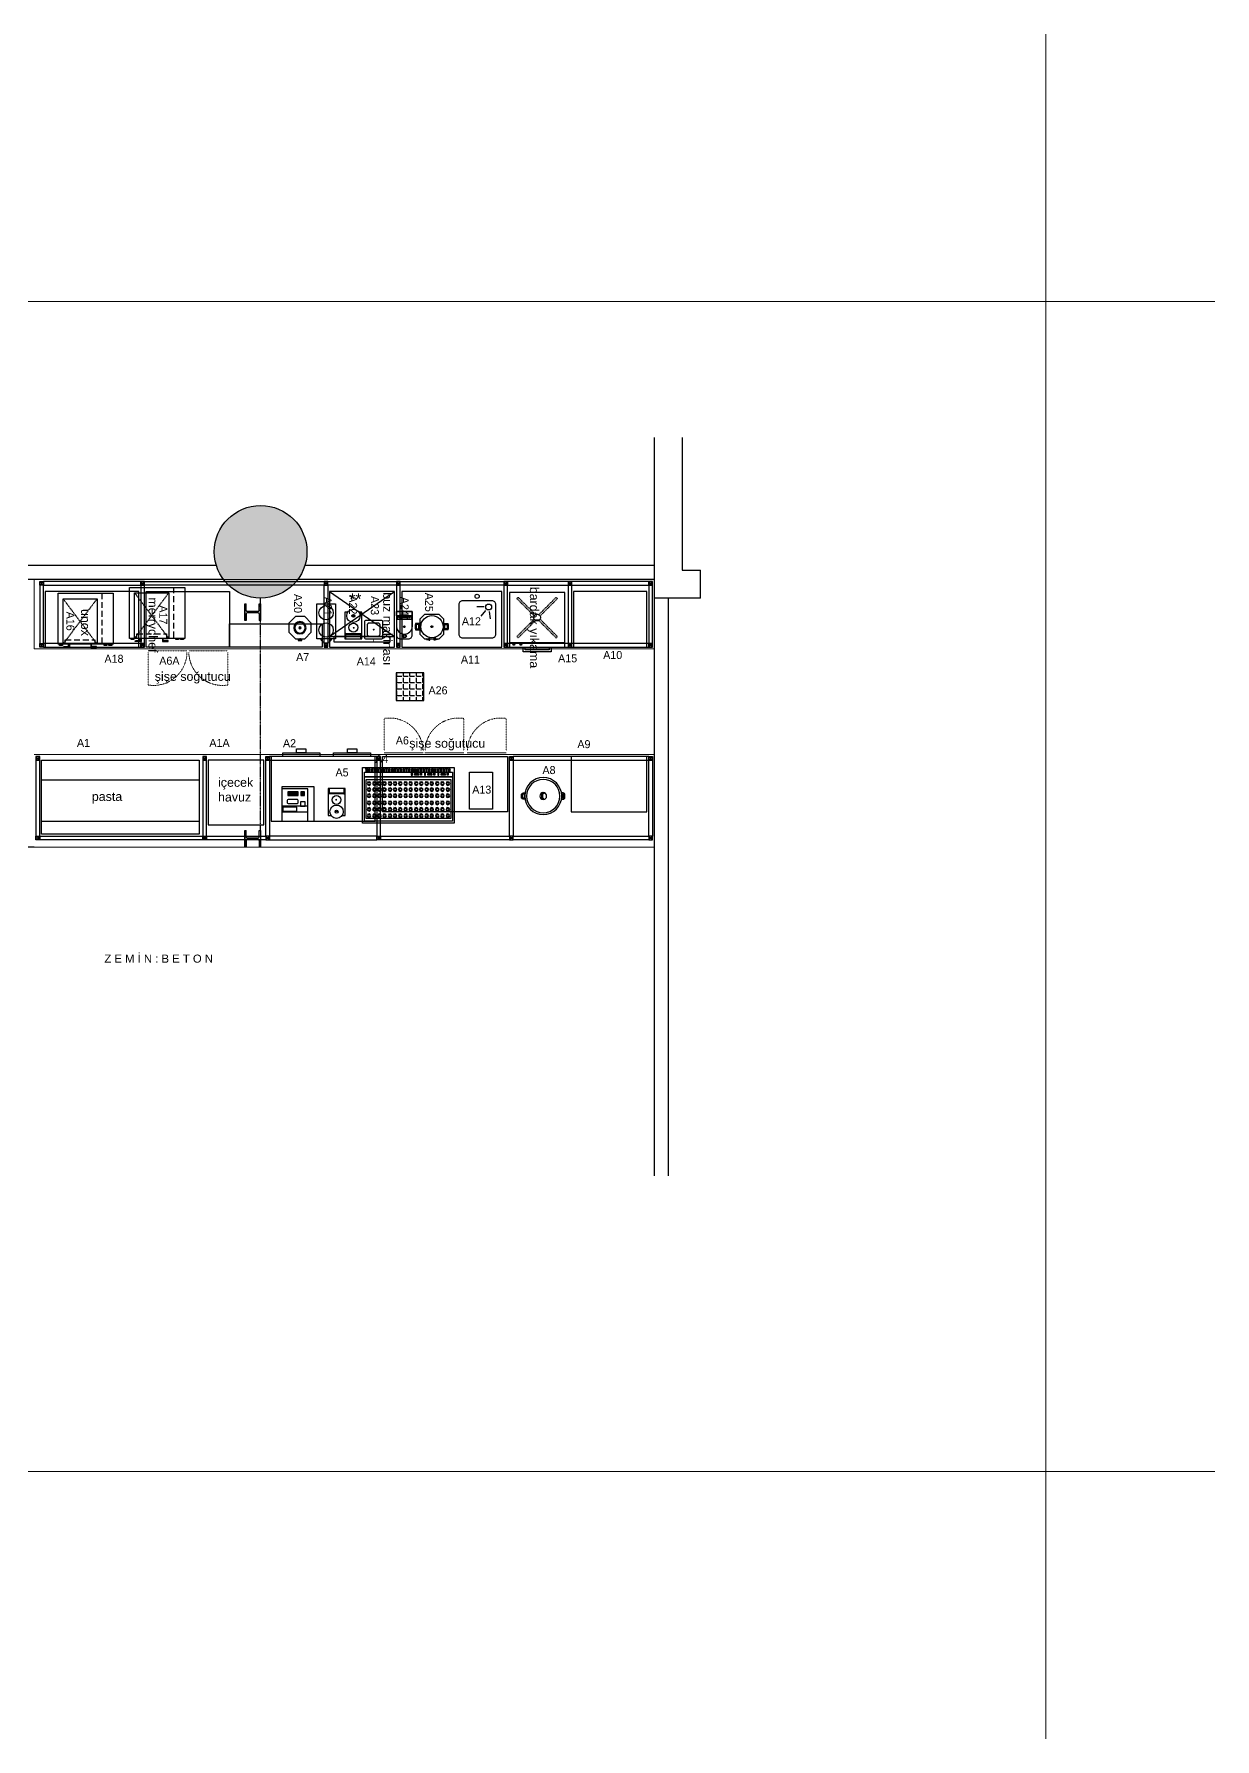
# Model space of a CAD drawing. Header units: millimetres. Extents: x 5423399 to 5425754, y -653644 to -651803.
# Drawn here: x 5424479 to 5425754, y -653644 to -651803 of the extents above; entities that cross this region are included whole.
import ezdxf
from ezdxf.enums import TextEntityAlignment as Align

# ---------------------------------------------------------------- set-up
doc = ezdxf.new("R2010")
doc.units = ezdxf.units.MM
doc.header["$LTSCALE"] = 0.05
for name, pattern in [('DASHED', [19.05, 12.7, -6.35]), ('DASHED2', [9.525, 6.35, -3.175]), ('DOT', [0.25, 0, -0.25]), ('HIDDENX2', [19.05, 12.7, -6.35])]:
    doc.linetypes.add(name, pattern=pattern)
doc.layers.get('0').update_dxf_attribs({"color": 253})
for name, color, linetype in [('-DWG_ANA', 7, 'Continuous'), ('002 Çizgi', 7, 'Continuous'), ('A_STR_CONRT', 253, 'Continuous'), ('A_STR_PAT', 253, 'Continuous'), ('A_WALL', 3, 'Continuous'), ('CG TASARIM LOGO', 7, 'Continuous'), ('DUVAR', 255, 'Continuous'), ('Kıtc-002 Çizgi', 7, 'Continuous'), ('Kıtc-006 Yazı 001', 1, 'Continuous'), ('Kıtc-040 Detay', 7, 'Continuous'), ('S2000-002 Çizgi', 7, 'Continuous')]:
    doc.layers.add(name, color=color, linetype=linetype)
for name, color, linetype, lineweight in [('-DWG_DETAY1', 7, 'Continuous', 9), ('-DWG_DETAY4', 7, 'DOT', 18), ('ARK_AHŞAP', 45, 'Continuous', 15), ('TEFRIS', 251, 'Continuous', 9), ('tefriş', 45, 'Continuous', 18)]:
    doc.layers.add(name, color=color, linetype=linetype, lineweight=lineweight)
doc.styles.get("Standard").update_dxf_attribs({"font": 'arial.ttf'})
doc.styles.add('TAKSİM', font='GOTHIC.TTF', dxfattribs={"height": 7})

# ---------------------------------------------------------------- blocks, each defined once
blk = doc.blocks.new('fgghmjkl')
at = {"layer": 'DUVAR'}
for p, q in [((5431609.3, -621371.8), (5431609.3, -621353.8)), ((5431609.3, -621353.8), (5431610.8, -621353.8)), ((5431609.3, -621353.8), (5431609.3, -621371.8)), ((5431610.8, -621361.1), (5431610.8, -621353.8)), ((5431624.9, -621353.8), (5431626.4, -621353.8)), ((5431624.9, -621361.1), (5431624.9, -621353.8)), ((5431626.4, -621353.8), (5431626.4, -621371.8)), ((5431610.8, -621371.8), (5431609.3, -621371.8)), ((5431610.8, -621364.6), (5431610.8, -621371.8)), ((5431623.9, -621362.1), (5431611.8, -621362.1)), ((5431623.9, -621363.6), (5431611.8, -621363.6)), ((5431624.9, -621364.6), (5431624.9, -621371.8)), ((5431626.4, -621371.8), (5431624.9, -621371.8))]:
    blk.add_line(p, q, dxfattribs=at)
for centre, start, end in [((5431611.8, -621361.1), 180, 270), ((5431611.8, -621364.6), 90, 180), ((5431623.9, -621361.1), 270, 360), ((5431623.9, -621364.6), 360, 90)]:
    blk.add_arc(centre, 1, start, end, dxfattribs=at)
blk = doc.blocks.new('A$C290C7E64')
at = {"layer": 'Kıtc-002 Çizgi'}
for points in [[(0, 0), (35, 0), (35, 37), (0, 37)], [(7, 2), (35, 2), (35, 37), (7, 37)], [(9.6, 16), (14.7, 16), (14.7, 20.6), (9.6, 20.6)], [(18.6, 21.8), (33.8, 21.8), (33.8, 26), (18.6, 26)], [(10.3, 8.2), (11.3, 8.2), (11.3, 9.2), (10.3, 9.2)], [(10.3, 7.2), (11.3, 7.2), (11.3, 8.2), (10.3, 8.2)], [(10.3, 6.2), (11.3, 6.2), (11.3, 7.2), (10.3, 7.2)], [(10.3, 5.2), (11.3, 5.2), (11.3, 6.2), (10.3, 6.2)], [(11.3, 8.2), (12.3, 8.2), (12.3, 9.2), (11.3, 9.2)], [(11.3, 7.2), (12.3, 7.2), (12.3, 8.2), (11.3, 8.2)], [(11.3, 6.2), (12.3, 6.2), (12.3, 7.2), (11.3, 7.2)], [(11.3, 5.2), (12.3, 5.2), (12.3, 6.2), (11.3, 6.2)], [(12.3, 8.2), (13.3, 8.2), (13.3, 9.2), (12.3, 9.2)], [(12.3, 7.2), (13.3, 7.2), (13.3, 8.2), (12.3, 8.2)], [(12.3, 6.2), (13.3, 6.2), (13.3, 7.2), (12.3, 7.2)], [(12.3, 5.2), (13.3, 5.2), (13.3, 6.2), (12.3, 6.2)], [(13.3, 8.2), (14.3, 8.2), (14.3, 9.2), (13.3, 9.2)], [(13.3, 7.2), (14.3, 7.2), (14.3, 8.2), (13.3, 8.2)], [(13.3, 6.2), (14.3, 6.2), (14.3, 7.2), (13.3, 7.2)], [(13.3, 5.2), (14.3, 5.2), (14.3, 6.2), (13.3, 6.2)], [(17.4, 8.2), (18.4, 8.2), (18.4, 9.2), (17.4, 9.2)], [(17.4, 7.2), (18.4, 7.2), (18.4, 8.2), (17.4, 8.2)], [(17.4, 6.2), (18.4, 6.2), (18.4, 7.2), (17.4, 7.2)], [(17.4, 5.2), (18.4, 5.2), (18.4, 6.2), (17.4, 6.2)], [(18.4, 8.2), (19.4, 8.2), (19.4, 9.2), (18.4, 9.2)], [(18.4, 7.2), (19.4, 7.2), (19.4, 8.2), (18.4, 8.2)], [(18.4, 6.2), (19.4, 6.2), (19.4, 7.2), (18.4, 7.2)], [(18.4, 5.2), (19.4, 5.2), (19.4, 6.2), (18.4, 6.2)], [(19.4, 8.2), (20.4, 8.2), (20.4, 9.2), (19.4, 9.2)], [(19.4, 7.2), (20.4, 7.2), (20.4, 8.2), (19.4, 8.2)], [(19.4, 6.2), (20.4, 6.2), (20.4, 7.2), (19.4, 7.2)], [(19.4, 5.2), (20.4, 5.2), (20.4, 6.2), (19.4, 6.2)], [(20.4, 8.2), (21.4, 8.2), (21.4, 9.2), (20.4, 9.2)], [(20.4, 7.2), (21.4, 7.2), (21.4, 8.2), (20.4, 8.2)], [(20.4, 6.2), (21.4, 6.2), (21.4, 7.2), (20.4, 7.2)], [(20.4, 5.2), (21.4, 5.2), (21.4, 6.2), (20.4, 6.2)], [(21.4, 8.2), (22.4, 8.2), (22.4, 9.2), (21.4, 9.2)], [(21.4, 7.2), (22.4, 7.2), (22.4, 8.2), (21.4, 8.2)], [(21.4, 6.2), (22.4, 6.2), (22.4, 7.2), (21.4, 7.2)], [(21.4, 5.2), (22.4, 5.2), (22.4, 6.2), (21.4, 6.2)], [(22.4, 8.2), (23.4, 8.2), (23.4, 9.2), (22.4, 9.2)], [(22.4, 7.2), (23.4, 7.2), (23.4, 8.2), (22.4, 8.2)], [(22.4, 6.2), (23.4, 6.2), (23.4, 7.2), (22.4, 7.2)], [(22.4, 5.2), (23.4, 5.2), (23.4, 6.2), (22.4, 6.2)], [(23.4, 8.2), (24.4, 8.2), (24.4, 9.2), (23.4, 9.2)], [(23.4, 7.2), (24.4, 7.2), (24.4, 8.2), (23.4, 8.2)], [(23.4, 6.2), (24.4, 6.2), (24.4, 7.2), (23.4, 7.2)], [(23.4, 5.2), (24.4, 5.2), (24.4, 6.2), (23.4, 6.2)], [(24.4, 8.2), (25.4, 8.2), (25.4, 9.2), (24.4, 9.2)], [(24.4, 7.2), (25.4, 7.2), (25.4, 8.2), (24.4, 8.2)], [(24.4, 6.2), (25.4, 6.2), (25.4, 7.2), (24.4, 7.2)], [(24.4, 5.2), (25.4, 5.2), (25.4, 6.2), (24.4, 6.2)], [(25.4, 8.2), (26.4, 8.2), (26.4, 9.2), (25.4, 9.2)], [(25.4, 7.2), (26.4, 7.2), (26.4, 8.2), (25.4, 8.2)], [(25.4, 6.2), (26.4, 6.2), (26.4, 7.2), (25.4, 7.2)], [(25.4, 5.2), (26.4, 5.2), (26.4, 6.2), (25.4, 6.2)], [(26.4, 8.2), (27.4, 8.2), (27.4, 9.2), (26.4, 9.2)], [(26.4, 7.2), (27.4, 7.2), (27.4, 8.2), (26.4, 8.2)], [(26.4, 6.2), (27.4, 6.2), (27.4, 7.2), (26.4, 7.2)], [(26.4, 5.2), (27.4, 5.2), (27.4, 6.2), (26.4, 6.2)], [(27.4, 8.2), (28.4, 8.2), (28.4, 9.2), (27.4, 9.2)], [(27.4, 7.2), (28.4, 7.2), (28.4, 8.2), (27.4, 8.2)], [(27.4, 6.2), (28.4, 6.2), (28.4, 7.2), (27.4, 7.2)], [(27.4, 5.2), (28.4, 5.2), (28.4, 6.2), (27.4, 6.2)]]:
    blk.add_lwpolyline(points, close=True, dxfattribs=at)
for points in [[(7, 27.2), (35, 27.2)], [(7, 20.6), (35, 20.6)]]:
    blk.add_lwpolyline(points, dxfattribs=at)
blk.add_lwpolyline([(18.7, 13.6), (27.6, 13.6, 0.414214), (29.1, 15.1), (29.1, 16.4, 0.414214), (27.6, 17.9), (18.7, 17.9, 0.414214), (17.2, 16.4), (17.2, 15.1, 0.414214)], format="xyb", close=True, dxfattribs=at)
blk = doc.blocks.new('A$C1C4536AD')
at = {"layer": 'Kıtc-002 Çizgi'}
for points in [[(0, 29), (0, 0), (18.5, 0)], [(3.4, 29), (0, 29), (0, 26.8)], [(7.8, 24.8), (10.9, 24.9)], [(18.5, 26.9), (18.5, 29), (15.2, 29)], [(18.5, 0), (18.5, 29)], [(0, 5.8), (18.5, 5.8)], [(1.3, 0), (1.3, 4.8), (17, 4.8), (17, 0)]]:
    blk.add_lwpolyline(points, dxfattribs=at)
blk.add_lwpolyline([(0.3, 5.2), (1.3, 5.2), (1.3, 5.8), (0.3, 5.8)], close=True, dxfattribs=at)
at = {"layer": 'Kıtc-002 Çizgi', "const_width": 1}
blk.add_lwpolyline([(9.2, 12, 1), (10.2, 12, 1)], format="xyb", close=True, dxfattribs=at)
at = {"layer": 'Kıtc-002 Çizgi'}
for centre, radius in [((9.3, 24.9), 7.2), ((9.3, 24.9), 1.6), ((9.4, 12.2), 4.82)]:
    blk.add_circle(centre, radius, dxfattribs=at)
blk = doc.blocks.new('A$C470016F2')
at = {"layer": 'Kıtc-002 Çizgi'}
for points in [[(40, 4), (0, 4), (0, 0), (40, 0)], [(25, 8), (15, 8), (15, 4), (25, 4)]]:
    blk.add_lwpolyline(points, close=True, dxfattribs=at)
blk = doc.blocks.new('A$C53E03B34')
at = {"layer": 'Kıtc-002 Çizgi'}
for points in [[(3.7, 16.6), (2, 16.6, -0.414214), (0, 18.6), (0, 21.4, -0.414214), (2, 23.4), (3.7, 23.4)], [(43.1, 16.6), (44.9, 16.6, 0.414214), (46.9, 18.6), (46.9, 21.4, 0.414214), (44.9, 23.4), (43.1, 23.4)]]:
    blk.add_lwpolyline(points, format="xyb", dxfattribs=at)
for points in [[(2.8, 17.6), (2, 17.6, -0.414214), (1, 18.6), (1, 21.4, -0.414214), (2, 22.4), (2.8, 22.4)], [(44, 17.6), (44.9, 17.6, 0.414214), (45.9, 18.6), (45.9, 21.4, 0.414214), (44.9, 22.4), (44, 22.4)]]:
    blk.add_lwpolyline(points, format="xyb", close=True, dxfattribs=at)
for points in [[(22.1, 23.4), (24.2, 21.8), (24.2, 18.1), (22.7, 16.4)], [(23.5, 23.7), (25.2, 22.3), (25.2, 17.7), (23.8, 16.3)]]:
    blk.add_lwpolyline(points, dxfattribs=at)
for radius in [20, 18, 3.66]:
    blk.add_circle((23.4, 20), radius, dxfattribs=at)
blk = doc.blocks.new('A$C3DDB3116')
at = {"layer": 'Kıtc-002 Çizgi'}
blk.add_lwpolyline([(0, 45.9), (20.5, 45.9), (20.5, 7.9), (0, 7.9), (0, 45.9)], dxfattribs=at)
blk.add_lwpolyline([(9.3, 3.7), (11.2, 3.7), (11.2, 0), (9.3, 0)], close=True, dxfattribs=at)
for centre in [(10.2, 36.1), (10.2, 17.5)]:
    blk.add_circle(centre, 7.7, dxfattribs=at)
blk.add_arc((10.2, 10.1), 6.37, 199.6345, 340.3655, dxfattribs=at)
blk = doc.blocks.new('A$C139E487F')
at = {"layer": '002 Çizgi'}
h = blk.add_hatch(color=256, dxfattribs=at)
edge = h.paths.add_edge_path()
edge.add_arc((18, 14.4), 1.06, 0, 360)
for points in [[(21.4, 1.4), (26, 1.4), (31, 6.4), (31, 22.4), (26, 27.4), (10, 27.4), (5, 22.4), (5, 6.4), (10, 1.4), (14.6, 1.4)], [(0.3, 11.1), (5, 11.1), (5, 17.7), (0.3, 17.7)], [(1.2, 12.1), (4, 12.1), (4, 16.7), (1.2, 16.7)], [(15.7, 1.4), (20.3, 1.4)], [(35.7, 11.1), (31, 11.1), (31, 17.7), (35.7, 17.7)], [(34.8, 12.1), (32, 12.1), (32, 16.7), (34.8, 16.7)]]:
    blk.add_lwpolyline(points, dxfattribs=at)
for radius in [12, 1.06]:
    blk.add_circle((18, 14.4), radius, dxfattribs=at)
for centre, radius, start, end in [((16, 14.4), 16, 168.1479, 191.8521), ((16, 14.4), 15, 171.2333, 188.7667), ((20, 14.4), 15, 351.2333, 8.7667), ((20, 14.4), 16, 348.1479, 11.8521)]:
    blk.add_arc(centre, radius, start, end, dxfattribs=at)
at = {"layer": 'Kıtc-002 Çizgi'}
for points in [[(12.7, 0.2), (15.3, 0.4), (15.3, 1), (12.7, 1.2)], [(23.3, 0.2), (20.7, 0.4), (20.7, 1), (23.3, 1.2)]]:
    blk.add_lwpolyline(points, close=True, dxfattribs=at)
for points in [[(14.6, 2.9), (14.6, 1.1)], [(14.6, 0), (15.7, 0), (15.7, 2.7)], [(14.6, 0.4), (14.6, 0)], [(21.4, 0), (20.3, 0), (20.3, 2.7)], [(21.4, 2.9), (21.4, 1.1)], [(21.4, 0.4), (21.4, 0)]]:
    blk.add_lwpolyline(points, dxfattribs=at)
blk = doc.blocks.new('A$C59BC7357')
at = {"layer": 'Kıtc-002 Çizgi'}
for p, q in [((15.1, 11.9), (15.1, 14.5)), ((15.7, 14.6), (15.7, 11.9))]:
    blk.add_line(p, q, dxfattribs=at)
blk.add_lwpolyline([(29, 18.9), (29, 7.8), (21.1, 0), (10, 0), (2.2, 7.8), (2.2, 18.9), (10, 26.8), (21.1, 26.8), (29, 18.9)], dxfattribs=at)
for points in [[(1.1, 11.2), (0, 11.2), (0, 15.6), (1.1, 15.6)], [(2.2, 13), (1.1, 13), (1.1, 13.8), (2.2, 13.8)]]:
    blk.add_lwpolyline(points, close=True, dxfattribs=at)
for radius in [7.38, 6.28, 1.37]:
    blk.add_circle((15.4, 13.2), radius, dxfattribs=at)
blk = doc.blocks.new('A$C0D0247C1')
at = {"layer": 'Kıtc-002 Çizgi'}
for points in [[(2, 0), (18, 0, 0.414214), (20, 2), (20, 18, 0.414214), (18, 20), (2, 20, 0.414214), (0, 18), (0, 2, 0.414214)], [(5, 3), (15, 3, 0.414214), (17, 5), (17, 15, 0.414214), (15, 17), (5, 17, 0.414214), (3, 15), (3, 5, 0.414214)]]:
    blk.add_lwpolyline(points, format="xyb", close=True, dxfattribs=at)
at = {"layer": 'Kıtc-002 Çizgi', "const_width": 1}
blk.add_lwpolyline([(9.5, 10.1, 1), (10.5, 10.1, 1)], format="xyb", close=True, dxfattribs=at)
blk.add_lwpolyline([(20, 10), (23.9, 10)], dxfattribs=at)
blk = doc.blocks.new('A$C64277205')
at = {"layer": '002 Çizgi'}
blk.add_lwpolyline([(4, 0), (13, 0, 0.414214), (17, 4), (17, 29.5), (0, 29.5), (0, 4, 0.414214)], format="xyb", close=True, dxfattribs=at)
for points in [[(0, 29.5), (17, 29.5), (17, 24.9), (0, 24.9)], [(1.1, 23.9), (15.9, 23.9), (15.9, 20.9), (1.1, 20.9)], [(5.1, 23.6), (11.4, 23.6), (11.4, 21.2), (5.1, 21.2)]]:
    blk.add_lwpolyline(points, close=True, dxfattribs=at)
for points in [[(17, 13.1), (17, 24.9), (0, 24.9), (0, 13.1)], [(17, 13.1), (17, 24.9), (17, 24.9), (17, 13.1)]]:
    blk.add_lwpolyline(points, dxfattribs=at)
for centre, radius in [((3, 23.2), 0.33), ((3, 21.6), 0.33), ((13.6, 23.2), 0.33), ((13.6, 21.6), 0.33), ((8.5, 13.1), 0.901)]:
    blk.add_circle(centre, radius, dxfattribs=at)
blk.add_arc((8.5, 13.7), 8.52, 183.4714, 356.5286, dxfattribs=at)
at = {"layer": 'Kıtc-002 Çizgi', "const_width": 0.5}
blk.add_lwpolyline([(7.6, 1.3), (7, 0.3)], dxfattribs=at)
at = {"layer": 'Kıtc-002 Çizgi'}
for radius in [1.98, 1.24]:
    blk.add_circle((8.7, 3), radius, dxfattribs=at)
blk = doc.blocks.new('A$C37970E4B')
at = {"layer": 'Kıtc-002 Çizgi', "linetype": 'HIDDENX2', "ltscale": 10}
blk.add_line((47.4, 58.5), (47.4, 3.5), dxfattribs=at)
at = {"layer": 'Kıtc-002 Çizgi', "linetype": 'DASHED'}
for p, q in [((5.4, 52.6), (42.2, 3.5)), ((42.2, 52.6), (5.4, 3.5))]:
    blk.add_line(p, q, dxfattribs=at)
at = {"layer": 'Kıtc-002 Çizgi'}
for points in [[(0, 58.5), (59.5, 58.5), (59.5, 3.5), (0, 3.5)], [(1.7, 3.5), (4.7, 3.5), (4.7, 2.1), (1.7, 2.1)], [(49.7, 3.5), (52.8, 3.5), (52.8, 2.1), (49.7, 2.1)], [(54.9, 3.5), (58, 3.5), (58, 2.1), (54.9, 2.1)]]:
    blk.add_lwpolyline(points, close=True, dxfattribs=at)
at = {"layer": 'Kıtc-002 Çizgi', "linetype": 'DASHED'}
blk.add_lwpolyline([(5.4, 52.6), (42.2, 52.6), (42.2, 3.5), (5.4, 3.5)], close=True, dxfattribs=at)
at = {"layer": 'Kıtc-002 Çizgi'}
for points in [[(11.3, 0), (6.1, 0), (6.2, 1), (11.3, 1)], [(11.3, 1), (11.3, 3.5), (12.3, 3.5), (12.3, 0), (11.3, 0)], [(36.3, 1), (36.3, 3.5), (35.3, 3.5), (35.3, 0), (36.3, 0)], [(36.3, 0), (41.5, 0), (41.5, 1), (36.3, 1)]]:
    blk.add_lwpolyline(points, dxfattribs=at)
at = {"layer": 'Kıtc-002 Çizgi', "linetype": 'HIDDENX2', "ltscale": 10}
blk.add_lwpolyline([(7.8, 8.2), (39.8, 8.2), (39.8, 3.5), (7.8, 3.5)], close=True, dxfattribs=at)
blk = doc.blocks.new('A$C72A034B9')
at = {"layer": 'Kıtc-002 Çizgi'}
for p, q in [((6.5, 27.3, 0), (6.5, 19.4, 0)), ((10.4, 29, 0), (16.5, 23.9, 0)), ((11.7, 32.8, 0), (19.5, 33.9, 0))]:
    blk.add_line(p, q, dxfattribs=at)
at = {"layer": 'Kıtc-002 Çizgi', "elevation": 0}
blk.add_lwpolyline([(4, 0), (36, 0, 0.414214), (40, 4), (40, 36, 0.414214), (36, 40), (4, 40, 0.414214), (0, 36), (0, 4, 0.414214)], format="xyb", close=True, dxfattribs=at)
at = {"layer": 'Kıtc-002 Çizgi'}
blk.add_circle((6.7, 32.3, 0), 3.19, dxfattribs=at)
blk = doc.blocks.new('A$C521B02A0')
at = {"layer": 'S2000-002 Çizgi'}
blk.add_line((6.6, 10), (10.6, 10), dxfattribs=at)
for points in [[(0, 64), (0, 10), (60, 10), (60, 64)], [(0, 64), (0, 5), (60, 5), (60, 64)], [(3, 10), (6.6, 10), (6.6, 8.5), (3, 8.5)], [(4, 8.5), (5.4, 8.5), (5.4, 7.1), (4, 7.1)], [(10.6, 10), (14.3, 10), (14.3, 8.5), (10.6, 8.5)], [(11.6, 8.5), (13.1, 8.5), (13.1, 7.1), (11.6, 7.1)], [(45, 0), (15, 0), (15, 5), (45, 5)], [(43, 2), (17, 2), (17, 5), (43, 5)]]:
    blk.add_lwpolyline(points, close=True, dxfattribs=at)
at = {"layer": 'S2000-002 Çizgi', "linetype": 'DASHED'}
for points in [[(8.1, 57.4), (9.5, 58.8)], [(8.1, 57.4), (26.8, 38.7)], [(9.5, 58.8), (28.2, 40.1)], [(31.9, 40.2), (50.5, 58.8)], [(33.3, 38.8), (51.9, 57.4)], [(50.5, 58.8), (51.9, 57.4)], [(26.7, 35.1), (8.1, 16.4)], [(28.1, 33.6), (9.5, 15)], [(31.8, 33.7), (50.5, 15)], [(33.2, 35.2), (51.9, 16.4)], [(9.5, 15), (8.1, 16.4)], [(50.5, 15), (51.9, 16.4)]]:
    blk.add_lwpolyline(points, dxfattribs=at)
blk.add_circle((30, 36.9), 3.63, dxfattribs=at)
blk = doc.blocks.new('A$C30F503A4')
at = {"layer": 'Kıtc-002 Çizgi'}
for p, q in [((56, 6.3), (60.4, 8.2)), ((70.4, 6.3), (74.7, 8.2)), ((84.8, 6.3), (89.1, 8.2))]:
    blk.add_line(p, q, dxfattribs=at)
for points in [[(0, 0), (99, 0), (99, 60), (0, 60)], [(2, 10), (97, 10), (97, 58), (2, 58)], [(4, 55), (4, 13), (95.5, 13), (95.5, 55)], [(2, 5), (97, 5), (97, 10), (2, 10)], [(53.8, 6.1), (52.6, 6.1), (52.6, 8.2), (53.8, 8.2)], [(56, 6.3), (60.4, 6.3), (60.4, 8.2), (56, 8.2)], [(62.7, 6.1), (63.8, 6.1), (63.8, 8.2), (62.7, 8.2)], [(68.1, 6.1), (67, 6.1), (67, 8.2), (68.1, 8.2)], [(70.4, 6.3), (74.7, 6.3), (74.7, 8.2), (70.4, 8.2)], [(77, 6.1), (78.2, 6.1), (78.2, 8.2), (77, 8.2)], [(82.5, 6.1), (81.3, 6.1), (81.3, 8.2), (82.5, 8.2)], [(84.8, 6.3), (89.1, 6.3), (89.1, 8.2), (84.8, 8.2)], [(91.4, 6.1), (92.6, 6.1), (92.6, 8.2), (91.4, 8.2)]]:
    blk.add_lwpolyline(points, close=True, dxfattribs=at)
for points, const_width in [([(5.9, 50.3), (5.4, 49.4)], 0.5), ([(5.9, 43.4), (5.4, 42.5)], 0.5), ([(11.9, 50.3), (11.3, 49.4)], 0.5), ([(11.9, 43.4), (11.3, 42.5)], 0.5), ([(17.3, 50.3), (16.7, 49.4)], 0.5), ([(17.3, 43.4), (16.7, 42.5)], 0.5), ([(22.8, 50.3), (22.2, 49.4)], 0.5), ([(22.8, 43.4), (22.2, 42.5)], 0.5), ([(28.7, 50.3), (28.1, 49.4)], 0.5), ([(28.7, 43.4), (28.1, 42.5)], 0.5), ([(34.1, 50.3), (33.6, 49.4)], 0.5), ([(34.1, 43.4), (33.6, 42.5)], 0.5), ([(39.6, 50.3), (39, 49.4)], 0.5), ([(39.6, 43.4), (39, 42.5)], 0.5), ([(45.5, 50.3), (44.9, 49.4)], 0.5), ([(45.5, 43.4), (44.9, 42.5)], 0.5), ([(51, 50.3), (50.4, 49.4)], 0.5), ([(51, 43.4), (50.4, 42.5)], 0.5), ([(56.9, 50.3), (56.3, 49.4)], 0.5), ([(56.9, 43.4), (56.3, 42.5)], 0.5), ([(62.4, 50.3), (61.8, 49.4)], 0.5), ([(62.4, 43.4), (61.8, 42.5)], 0.5), ([(68.3, 50.3), (67.7, 49.4)], 0.5), ([(68.3, 43.4), (67.7, 42.5)], 0.5), ([(73.7, 50.3), (73.2, 49.4)], 0.5), ([(73.7, 43.4), (73.2, 42.5)], 0.5), ([(79.7, 50.3), (79.1, 49.4)], 0.5), ([(79.7, 43.4), (79.1, 42.5)], 0.5), ([(85.1, 50.3), (84.5, 49.4)], 0.5), ([(85.1, 43.4), (84.5, 42.5)], 0.5), ([(91.1, 50.3), (90.5, 49.4)], 0.5), ([(91.1, 43.4), (90.5, 42.5)], 0.5), ([(5.9, 36.5), (5.4, 35.6)], 0.5), ([(5.9, 28.7), (5.4, 27.8)], 0.5), ([(5.9, 22.1), (5.4, 21.2)], 0.5), ([(11.9, 36.5), (11.3, 35.6)], 0.5), ([(11.9, 28.7), (11.3, 27.8)], 0.5), ([(11.9, 22.1), (11.3, 21.2)], 0.5), ([(17.3, 36.5), (16.7, 35.6)], 0.5), ([(17.3, 28.7), (16.7, 27.8)], 0.5), ([(17.3, 22.1), (16.7, 21.2)], 0.5), ([(22.8, 36.5), (22.2, 35.6)], 0.5), ([(22.8, 28.7), (22.2, 27.8)], 0.5), ([(22.8, 22.1), (22.2, 21.2)], 0.5), ([(28.7, 36.5), (28.1, 35.6)], 0.5), ([(28.7, 28.7), (28.1, 27.8)], 0.5), ([(28.7, 22.1), (28.1, 21.2)], 0.5), ([(34.1, 36.5), (33.6, 35.6)], 0.5), ([(34.1, 28.7), (33.6, 27.8)], 0.5), ([(34.1, 22.1), (33.6, 21.2)], 0.5), ([(39.6, 36.5), (39, 35.6)], 0.5), ([(39.6, 28.7), (39, 27.8)], 0.5), ([(39.6, 22.1), (39, 21.2)], 0.5), ([(45.5, 36.5), (44.9, 35.6)], 0.5), ([(45.5, 28.7), (44.9, 27.8)], 0.5), ([(45.5, 22.1), (44.9, 21.2)], 0.5), ([(51, 36.5), (50.4, 35.6)], 0.5), ([(51, 28.7), (50.4, 27.8)], 0.5), ([(51, 22.1), (50.4, 21.2)], 0.5), ([(56.9, 36.5), (56.3, 35.6)], 0.5), ([(56.9, 28.7), (56.3, 27.8)], 0.5), ([(56.9, 22.1), (56.3, 21.2)], 0.5), ([(62.4, 36.5), (61.8, 35.6)], 0.5), ([(62.4, 28.7), (61.8, 27.8)], 0.5), ([(62.4, 22.1), (61.8, 21.2)], 0.5), ([(68.3, 36.5), (67.7, 35.6)], 0.5), ([(68.3, 28.7), (67.7, 27.8)], 0.5), ([(68.3, 22.1), (67.7, 21.2)], 0.5), ([(73.7, 36.5), (73.2, 35.6)], 0.5), ([(73.7, 28.7), (73.2, 27.8)], 0.5), ([(73.7, 22.1), (73.2, 21.2)], 0.5), ([(79.7, 36.5), (79.1, 35.6)], 0.5), ([(79.7, 28.7), (79.1, 27.8)], 0.5), ([(79.7, 22.1), (79.1, 21.2)], 0.5), ([(85.1, 36.5), (84.5, 35.6)], 0.5), ([(85.1, 28.7), (84.5, 27.8)], 0.5), ([(85.1, 22.1), (84.5, 21.2)], 0.5), ([(91.1, 36.5), (90.5, 35.6)], 0.5), ([(91.1, 28.7), (90.5, 27.8)], 0.5), ([(91.1, 22.1), (90.5, 21.2)], 0.5), ([(5.9, 15.5), (5.4, 14.6)], 0.5), ([(11.9, 15.5), (11.3, 14.6)], 0.5), ([(17.3, 15.5), (16.7, 14.6)], 0.5), ([(22.8, 15.5), (22.2, 14.6)], 0.5), ([(28.7, 15.5), (28.1, 14.6)], 0.5), ([(34.1, 15.5), (33.6, 14.6)], 0.5), ([(39.6, 15.5), (39, 14.6)], 0.5), ([(45.5, 15.5), (44.9, 14.6)], 0.5), ([(51, 15.5), (50.4, 14.6)], 0.5), ([(53.8, 7.5), (52.6, 7.5)], 0.5), ([(56.9, 15.5), (56.3, 14.6)], 0.5), ([(58.2, 5), (58.2, 1.5)], 1), ([(62.4, 15.5), (61.8, 14.6)], 0.5), ([(62.7, 7.5), (63.8, 7.5)], 0.5), ([(68.1, 7.5), (67, 7.5)], 0.5), ([(68.3, 15.5), (67.7, 14.6)], 0.5), ([(72.6, 5), (72.6, 1.5)], 1), ([(73.7, 15.5), (73.2, 14.6)], 0.5), ([(77, 7.5), (78.2, 7.5)], 0.5), ([(79.7, 15.5), (79.1, 14.6)], 0.5), ([(82.5, 7.5), (81.3, 7.5)], 0.5), ([(85.1, 15.5), (84.5, 14.6)], 0.5), ([(87, 5), (87, 1.5)], 1), ([(91.1, 15.5), (90.5, 14.6)], 0.5), ([(91.4, 7.5), (92.6, 7.5)], 0.5)]:
    blk.add_lwpolyline(points, dxfattribs=dict(at, const_width=const_width))
for points in [[(3.5, 1.8), (3.5, 5)], [(5.2, 5), (5.2, 1.8)], [(6.6, 1.8), (6.6, 5)], [(8.2, 5), (8.2, 1.8)], [(9.7, 1.8), (9.7, 5)], [(11.3, 5), (11.3, 1.8)], [(11.3, 5), (11.3, 1.8)], [(12.7, 1.8), (12.7, 5)], [(14.4, 5), (14.4, 1.8)], [(15.8, 1.8), (15.8, 5)], [(17.5, 5), (17.5, 1.8)], [(18.9, 1.8), (18.9, 5)], [(20.6, 5), (20.6, 1.8)], [(20.6, 5), (20.6, 1.8)], [(22, 1.8), (22, 5)], [(23.7, 5), (23.7, 1.8)], [(25.1, 1.8), (25.1, 5)], [(26.7, 5), (26.7, 1.8)], [(28.2, 1.8), (28.2, 5)], [(29.8, 5), (29.8, 1.8)], [(29.8, 5), (29.8, 1.8)], [(31.2, 1.8), (31.2, 5)], [(32.9, 5), (32.9, 1.8)], [(34.3, 1.8), (34.3, 5)], [(36, 5), (36, 1.8)], [(37.4, 1.8), (37.4, 5)], [(39.1, 5), (39.1, 1.8)], [(39.1, 5), (39.1, 1.8)], [(40.5, 1.8), (40.5, 5)], [(42.2, 5), (42.2, 1.8)], [(43.6, 1.8), (43.6, 5)], [(45.3, 5), (45.3, 1.8)], [(46.7, 1.8), (46.7, 5)], [(48.3, 5), (48.3, 1.8)], [(48.3, 5), (48.3, 1.8)], [(49.7, 1.8), (49.7, 5)], [(51.4, 5), (51.4, 1.8)], [(52.8, 1.8), (52.8, 5)], [(54.5, 5), (54.5, 1.8)], [(55.9, 1.8), (55.9, 5)], [(57.6, 5), (57.6, 1.8)], [(58.2, 5), (58.2, 1.8)], [(58.6, 5), (58.6, 1.8)], [(59, 1.8), (59, 5)], [(60.7, 5), (60.7, 1.8)], [(62.1, 1.8), (62.1, 5)], [(63.8, 5), (63.8, 1.8)], [(65.2, 1.8), (65.2, 5)], [(66.8, 5), (66.8, 1.8)], [(68.2, 1.8), (68.2, 5)], [(69.9, 5), (69.9, 1.8)], [(71.3, 1.8), (71.3, 5)], [(72.5, 5), (72.5, 1.8)], [(73, 5), (73, 1.8)], [(74.4, 1.8), (74.4, 5)], [(76.1, 5), (76.1, 1.8)], [(77.5, 1.8), (77.5, 5)], [(79.2, 5), (79.2, 1.8)], [(80.6, 1.8), (80.6, 5)], [(82.3, 5), (82.3, 1.8)], [(83.7, 1.8), (83.7, 5)], [(85.3, 5), (85.3, 1.8)], [(86.7, 1.8), (86.7, 5)], [(86.9, 5), (86.9, 1.8)], [(88.4, 5), (88.4, 1.8)], [(89.8, 1.8), (89.8, 5)], [(91.5, 5), (91.5, 1.8)], [(92.9, 1.8), (92.9, 5)], [(94.6, 5), (94.6, 1.8)]]:
    blk.add_lwpolyline(points, dxfattribs=at)
for centre, radius in [((7, 52.1), 1.98), ((7, 45.2), 1.98), ((7, 38.2), 1.98), ((7, 52.1), 1.24), ((7, 45.2), 1.24), ((7, 38.2), 1.24), ((12.9, 52.1), 1.98), ((12.9, 45.2), 1.98), ((12.9, 38.2), 1.98), ((12.9, 52.1), 1.24), ((12.9, 45.2), 1.24), ((12.9, 38.2), 1.24), ((18.4, 52.1), 1.98), ((18.4, 45.2), 1.98), ((18.4, 38.2), 1.98), ((18.4, 52.1), 1.24), ((18.4, 45.2), 1.24), ((18.4, 38.2), 1.24), ((23.8, 52.1), 1.98), ((23.8, 45.2), 1.98), ((23.8, 38.2), 1.98), ((23.8, 52.1), 1.24), ((23.8, 45.2), 1.24), ((23.8, 38.2), 1.24), ((29.8, 52.1), 1.98), ((29.8, 45.2), 1.98), ((29.8, 38.2), 1.98), ((29.8, 52.1), 1.24), ((29.8, 45.2), 1.24), ((29.8, 38.2), 1.24), ((35.2, 52.1), 1.98), ((35.2, 45.2), 1.98), ((35.2, 38.2), 1.98), ((35.2, 52.1), 1.24), ((35.2, 45.2), 1.24), ((35.2, 38.2), 1.24), ((40.7, 52.1), 1.98), ((40.7, 45.2), 1.98), ((40.7, 38.2), 1.98), ((40.7, 52.1), 1.24), ((40.7, 45.2), 1.24), ((40.7, 38.2), 1.24), ((46.6, 52.1), 1.98), ((46.6, 45.2), 1.98), ((46.6, 38.2), 1.98), ((46.6, 52.1), 1.24), ((46.6, 45.2), 1.24), ((46.6, 38.2), 1.24), ((52, 52.1), 1.98), ((52, 45.2), 1.98), ((52, 38.2), 1.98), ((52, 52.1), 1.24), ((52, 45.2), 1.24), ((52, 38.2), 1.24), ((58, 52.1), 1.98), ((58, 45.2), 1.98), ((58, 38.2), 1.98), ((58, 52.1), 1.24), ((58, 45.2), 1.24), ((58, 38.2), 1.24), ((63.4, 52.1), 1.98), ((63.4, 45.2), 1.98), ((63.4, 38.2), 1.98), ((63.4, 52.1), 1.24), ((63.4, 45.2), 1.24), ((63.4, 38.2), 1.24), ((69.4, 52.1), 1.98), ((69.4, 45.2), 1.98), ((69.4, 38.2), 1.98), ((69.4, 52.1), 1.24), ((69.4, 45.2), 1.24), ((69.4, 38.2), 1.24), ((74.8, 52.1), 1.98), ((74.8, 45.2), 1.98), ((74.8, 38.2), 1.98), ((74.8, 52.1), 1.24), ((74.8, 45.2), 1.24), ((74.8, 38.2), 1.24), ((80.7, 52.1), 1.98), ((80.7, 45.2), 1.98), ((80.7, 38.2), 1.98), ((80.7, 52.1), 1.24), ((80.7, 45.2), 1.24), ((80.7, 38.2), 1.24), ((86.2, 52.1), 1.98), ((86.2, 45.2), 1.98), ((86.2, 38.2), 1.98), ((86.2, 52.1), 1.24), ((86.2, 45.2), 1.24), ((86.2, 38.2), 1.24), ((92.1, 52.1), 1.98), ((92.1, 45.2), 1.98), ((92.1, 38.2), 1.98), ((92.1, 52.1), 1.24), ((92.1, 45.2), 1.24), ((92.1, 38.2), 1.24), ((7, 30.5), 1.98), ((7, 23.9), 1.98), ((7, 17.3), 1.98), ((7, 30.5), 1.24), ((7, 23.9), 1.24), ((7, 17.3), 1.24), ((12.9, 30.5), 1.98), ((12.9, 23.9), 1.98), ((12.9, 17.3), 1.98), ((12.9, 30.5), 1.24), ((12.9, 23.9), 1.24), ((12.9, 17.3), 1.24), ((18.4, 30.5), 1.98), ((18.4, 23.9), 1.98), ((18.4, 17.3), 1.98), ((18.4, 30.5), 1.24), ((18.4, 23.9), 1.24), ((18.4, 17.3), 1.24), ((23.8, 30.5), 1.98), ((23.8, 23.9), 1.98), ((23.8, 17.3), 1.98), ((23.8, 30.5), 1.24), ((23.8, 23.9), 1.24), ((23.8, 17.3), 1.24), ((29.8, 30.5), 1.98), ((29.8, 23.9), 1.98), ((29.8, 17.3), 1.98), ((29.8, 30.5), 1.24), ((29.8, 23.9), 1.24), ((29.8, 17.3), 1.24), ((35.2, 30.5), 1.98), ((35.2, 23.9), 1.98), ((35.2, 17.3), 1.98), ((35.2, 30.5), 1.24), ((35.2, 23.9), 1.24), ((35.2, 17.3), 1.24), ((40.7, 30.5), 1.98), ((40.7, 23.9), 1.98), ((40.7, 17.3), 1.98), ((40.7, 30.5), 1.24), ((40.7, 23.9), 1.24), ((40.7, 17.3), 1.24), ((46.6, 30.5), 1.98), ((46.6, 23.9), 1.98), ((46.6, 17.3), 1.98), ((46.6, 30.5), 1.24), ((46.6, 23.9), 1.24), ((46.6, 17.3), 1.24), ((52, 30.5), 1.98), ((52, 23.9), 1.98), ((52, 17.3), 1.98), ((52, 30.5), 1.24), ((52, 23.9), 1.24), ((52, 17.3), 1.24), ((58, 30.5), 1.98), ((58, 23.9), 1.98), ((58, 17.3), 1.98), ((58, 30.5), 1.24), ((58, 23.9), 1.24), ((58, 17.3), 1.24), ((63.4, 30.5), 1.98), ((63.4, 23.9), 1.98), ((63.4, 17.3), 1.98), ((63.4, 30.5), 1.24), ((63.4, 23.9), 1.24), ((63.4, 17.3), 1.24), ((69.4, 30.5), 1.98), ((69.4, 23.9), 1.98), ((69.4, 17.3), 1.98), ((69.4, 30.5), 1.24), ((69.4, 23.9), 1.24), ((69.4, 17.3), 1.24), ((74.8, 30.5), 1.98), ((74.8, 23.9), 1.98), ((74.8, 17.3), 1.98), ((74.8, 30.5), 1.24), ((74.8, 23.9), 1.24), ((74.8, 17.3), 1.24), ((80.7, 30.5), 1.98), ((80.7, 23.9), 1.98), ((80.7, 17.3), 1.98), ((80.7, 30.5), 1.24), ((80.7, 23.9), 1.24), ((80.7, 17.3), 1.24), ((86.2, 30.5), 1.98), ((86.2, 23.9), 1.98), ((86.2, 17.3), 1.98), ((86.2, 30.5), 1.24), ((86.2, 23.9), 1.24), ((86.2, 17.3), 1.24), ((92.1, 30.5), 1.98), ((92.1, 23.9), 1.98), ((92.1, 17.3), 1.98), ((92.1, 30.5), 1.24), ((92.1, 23.9), 1.24), ((92.1, 17.3), 1.24)]:
    blk.add_circle(centre, radius, dxfattribs=at)
for centre in [(4.3, 1.8), (7.4, 1.8), (10.5, 1.8), (10.5, 1.8), (13.6, 1.8), (16.7, 1.8), (19.7, 1.8), (19.7, 1.8), (22.8, 1.8), (25.9, 1.8), (29, 1.8), (29, 1.8), (32.1, 1.8), (35.2, 1.8), (38.2, 1.8), (38.2, 1.8), (41.3, 1.8), (44.4, 1.8), (47.5, 1.8), (47.5, 1.8), (50.6, 1.8), (53.7, 1.8), (56.7, 1.8), (59.8, 1.8), (62.9, 1.8), (66, 1.8), (69.1, 1.8), (72.2, 1.8), (75.3, 1.8), (78.3, 1.8), (81.4, 1.8), (84.5, 1.8), (87.6, 1.8), (90.7, 1.8), (93.8, 1.8)]:
    blk.add_arc(centre, 0.837, 180, 0, dxfattribs=at)
blk = doc.blocks.new('A$C6C415FB2')
at = {"layer": '-DWG_ANA', "color": 0, "elevation": 0}
blk.add_lwpolyline([(101.5, 164.2), (41.5, 164.2), (41.5, 29.2), (101.5, 29.2)], close=True, dxfattribs=at)
at = {"layer": '-DWG_DETAY1', "color": 0}
for p, q in [((37.5, 120.2), (37.5, 162.2)), ((37.5, 76.2), (37.5, 118.2)), ((37.5, 30.5), (37.5, 72.5))]:
    blk.add_line(p, q, dxfattribs=at)
at = {"layer": '-DWG_DETAY4', "color": 0, "elevation": 0}
for points in [[(35.5, 162.2), (0.5, 162.2, 0.454885), (35.5, 120.2, 0.414214)], [(35.5, 76.2), (0.5, 76.2, -0.454885), (35.5, 118.1, -0.414214)], [(35.5, 30.5), (0.5, 30.5, -0.454885), (35.5, 72.5, -0.414214)]]:
    blk.add_lwpolyline(points, format="xyb", dxfattribs=at)
blk = doc.blocks.new('A$C14D17327')
at = {"layer": 'Kıtc-002 Çizgi', "color": 1, "elevation": 0}
blk.add_lwpolyline([(0, 4), (4, 4), (4, 0), (0, 0)], close=True, dxfattribs=at)
for points in [[(0, 4), (4, 0)], [(0, 0), (4, 4)]]:
    blk.add_lwpolyline(points, dxfattribs=at)
blk = doc.blocks.new('A$C4EA64847')
at = {"layer": 'S2000-002 Çizgi'}
for points in [[(1.6, 0), (50.2, 70)], [(50.2, 0), (1.6, 70)], [(50.2, 0), (50.2, 70)]]:
    blk.add_lwpolyline(points, dxfattribs=at)
for points in [[(61.6, 0), (61.6, 70), (1.6, 70), (1.6, 0)], [(55.9, 4.6), (55.9, 65.4), (50.2, 65.4), (50.2, 4.6)]]:
    blk.add_lwpolyline(points, close=True, dxfattribs=at)
blk.add_text('**', height=12, rotation=90, dxfattribs=at).set_placement((15.6, 21.3))
blk = doc.blocks.new('A$C2B571010')
at = {"layer": '-DWG_DETAY4', "color": 0}
for p, q in [((30.5, 37.5), (72.5, 37.5)), ((74.5, 37.5), (116.5, 37.5))]:
    blk.add_line(p, q, dxfattribs=at)
for points in [[(30.5, 35.5), (30.5, 0.5, 0.454885), (72.5, 35.5, 0.414214)], [(116.5, 35.5), (116.5, 0.5, -0.454885), (74.5, 35.5, -0.414214)]]:
    blk.add_lwpolyline(points, format="xyb", dxfattribs=at)
blk.add_lwpolyline([(118.5, 101.5), (118.5, 41.5), (28.5, 41.5), (28.5, 101.5)], close=True)

msp = doc.modelspace()

# ---------------------------------------------------------------- hatches: boundary and pattern name
at = {"layer": 'A_STR_PAT'}
h = msp.add_hatch(color=256, dxfattribs=at)
h.dxf.hatch_style = 1
edge = h.paths.add_edge_path()
edge.add_arc((5424723.6, -652361.9), 50, 0, 360)
at = {"layer": 'CG TASARIM LOGO'}
h = msp.add_hatch(dxfattribs=at)
h.set_pattern_fill('ANGLE', color=256, angle=360)
h.set_pattern_definition([(360, (5416125.586, -652482.1465), (3e-15, 6.985), [5.08, -1.905]), (90, (5416125.586, -652482.1465), (-6.985, 4e-15), [5.08, -1.905])])
h.paths.add_polyline_path([(5424869.8, -652522.7), (5424899.8, -652522.7), (5424899.8, -652492.7), (5424869.8, -652492.7)])

# ---------------------------------------------------------------- linework, layer by layer
for points in [[(5424487.1, -652586.9), (5424657.1, -652586.9), (5424657.1, -652666.9), (5424487.1, -652666.9)], [(5424667.1, -652656.9), (5424727.1, -652656.9), (5424727.1, -652586.9), (5424667.1, -652586.9)], [(5424487.1, -652608.2), (5424657.1, -652608.2), (5424657.1, -652653.2), (5424487.1, -652653.2)], [(5424949, -652639.9), (5424949, -652599.9), (5424974, -652599.9), (5424974, -652639.9)]]:
    msp.add_lwpolyline(points, close=True)
msp.add_circle((5424957.3, -652410.1, 0), 2.24)
at = {"layer": 'A_STR_CONRT'}
for p, q in [((5425148.6, -652238.6), (5425148.6, -652411.9)), ((5425178.6, -652238.6), (5425178.6, -652381.9)), ((5425178.6, -652381.9), (5425198.6, -652381.9)), ((5425198.6, -652411.9), (5425198.6, -652381.9)), ((5425198.6, -652411.9), (5425148.6, -652411.9))]:
    msp.add_line(p, q, dxfattribs=at)
msp.add_circle((5424723.6, -652361.9), 50, dxfattribs=at)
at = {"layer": 'A_WALL'}
for p, q in [((5424675.9, -652376.9), (5424071.1, -652376.9)), ((5425148.6, -652376.9), (5424771.3, -652376.9)), ((5424683.6, -652391.9), (5424086.1, -652391.9)), ((5425148.6, -652391.9), (5424763.6, -652391.9)), ((5425148.6, -652411.9), (5425148.6, -653035.7)), ((5425163.6, -652411.9), (5425163.6, -653035.7))]:
    msp.add_line(p, q, dxfattribs=at)
at = {"layer": 'ARK_AHŞAP'}
msp.add_lwpolyline([(5424479.1, -652391.9), (5424479.1, -652466.9), (5425148.6, -652466.9), (5425148.6, -652391.9)], close=True, dxfattribs=at)
at = {"layer": 'CG TASARIM LOGO'}
for points in [[(5424491.1, -652464.9), (5424592.1, -652464.9), (5424592.1, -652404.9), (5424491.1, -652404.9)], [(5424876.1, -652404.9), (5424876.1, -652464.9), (5424984.1, -652464.9), (5424984.1, -652404.9)], [(5425061.5, -652464.9), (5425140.6, -652464.9), (5425140.6, -652404.9), (5425061.5, -652404.9)], [(5424690.1, -652464.9), (5424690.1, -652439.9), (5424790.1, -652439.9), (5424790.1, -652464.9)], [(5425059, -652642.9), (5425140.6, -652642.9), (5425140.6, -652582.9), (5425059, -652582.9)]]:
    msp.add_lwpolyline(points, close=True, dxfattribs=at)
at = {"layer": 'CG TASARIM LOGO', "elevation": 0}
msp.add_lwpolyline([(5424869.8, -652522.7), (5424899.8, -652522.7), (5424899.8, -652492.7), (5424869.8, -652492.7)], close=True, dxfattribs=at)
at = {"layer": 'DUVAR', "linetype": 'DASHED2'}
msp.add_line((5424723.6, -652662.9), (5424723.6, -652411.9), dxfattribs=at)
at = {"layer": 'DUVAR'}
msp.add_line((5424479.1, -652680.9), (5424467.1, -652680.9), dxfattribs=at)
at = {"layer": 'Kıtc-002 Çizgi', "color": 1}
for points in [[(5424594.1, -652397.9), (5424594.1, -652393.9), (5424489.1, -652393.9), (5424489.1, -652397.9)], [(5424598.1, -652397.9), (5424598.1, -652393.9), (5424792.1, -652393.9), (5424792.1, -652397.9)], [(5424796.1, -652397.9), (5424796.1, -652393.9), (5424870.1, -652393.9), (5424870.1, -652397.9)], [(5424874.1, -652397.9), (5424874.1, -652393.9), (5424986.1, -652393.9), (5424986.1, -652397.9)], [(5424990.1, -652397.9), (5425142.6, -652397.9), (5425142.6, -652393.9), (5424990.1, -652393.9)], [(5424485.1, -652397.9), (5424485.1, -652460.9), (5424489.1, -652460.9), (5424489.1, -652397.9)], [(5424594.1, -652397.9), (5424594.1, -652460.9), (5424598.1, -652460.9), (5424598.1, -652397.9)], [(5424796.1, -652397.9), (5424796.1, -652460.9), (5424792.1, -652460.9), (5424792.1, -652397.9)], [(5424870.1, -652397.9), (5424870.1, -652460.9), (5424874.1, -652460.9), (5424874.1, -652397.9)], [(5424986.1, -652397.9), (5424986.1, -652460.9), (5424990.1, -652460.9), (5424990.1, -652397.9)], [(5425055.5, -652397.9), (5425055.5, -652460.9), (5425059.5, -652460.9), (5425059.5, -652397.9)], [(5425142.6, -652397.9), (5425142.6, -652460.9), (5425146.6, -652460.9), (5425146.6, -652397.9)], [(5424489.1, -652460.9), (5424489.1, -652464.9), (5424594.1, -652464.9), (5424594.1, -652460.9)], [(5425142.6, -652460.9), (5424990.1, -652460.9), (5424990.1, -652464.9), (5425142.6, -652464.9)], [(5424485.1, -652668.9), (5424485.1, -652586.9), (5424481.1, -652586.9), (5424481.1, -652668.9)], [(5424665.1, -652668.9), (5424665.1, -652586.9), (5424661.1, -652586.9), (5424661.1, -652668.9)], [(5424729.1, -652668.9), (5424729.1, -652586.9), (5424733.1, -652586.9), (5424733.1, -652668.9)], [(5424733.1, -652582.9), (5424733.1, -652586.9), (5424849.1, -652586.9), (5424849.1, -652582.9)], [(5424853.1, -652668.9), (5424853.1, -652586.9), (5424849.1, -652586.9), (5424849.1, -652668.9)], [(5424996.1, -652586.9), (5424996.1, -652668.9), (5424992.1, -652668.9), (5424992.1, -652586.9)], [(5425142.6, -652586.9), (5425142.6, -652582.9), (5424996.1, -652582.9), (5424996.1, -652586.9)], [(5425142.6, -652668.9), (5425142.6, -652586.9), (5425146.6, -652586.9), (5425146.6, -652668.9)], [(5424661.1, -652668.9), (5424661.1, -652672.9), (5424485.1, -652672.9), (5424485.1, -652668.9)], [(5424665.1, -652668.9), (5424729.1, -652668.9), (5424729.1, -652672.9), (5424665.1, -652672.9)], [(5424849.1, -652672.9), (5424849.1, -652668.9), (5424733.1, -652668.9), (5424733.1, -652672.9)], [(5424992.1, -652668.9), (5424992.1, -652672.9), (5424853.1, -652672.9), (5424853.1, -652668.9)], [(5425142.6, -652668.9), (5425142.6, -652672.9), (5424996.1, -652672.9), (5424996.1, -652668.9)]]:
    msp.add_lwpolyline(points, close=True, dxfattribs=at)
at = {"layer": 'S2000-002 Çizgi'}
msp.add_lwpolyline([(5424735.1, -652652.9), (5424847.1, -652652.9), (5424847.1, -652582.9), (5424735.1, -652582.9)], close=True, dxfattribs=at)
at = {"layer": 'TEFRIS', "linetype": 'ByBlock'}
for p, q in [((5425571.2, -651802.9), (5425571.2, -653644)), ((5425753.7, -652091.8), (5423398.5, -652091.8)), ((5425753.7, -653355), (5423398.5, -653355))]:
    msp.add_line(p, q, dxfattribs=at)
at = {"layer": 'tefriş'}
for p, q in [((5425148.6, -652580.9), (5424479.1, -652580.9)), ((5425148.6, -652680.9), (5424479.1, -652680.9))]:
    msp.add_line(p, q, dxfattribs=at)

# ---------------------------------------------------------------- block references
at = {"layer": '-DWG_DETAY4', "color": 0, "xscale": -1, "rotation": 90}
msp.add_blockref('A$C6C415FB2', (5425019.2, -652541.4), dxfattribs=at)
at = {"xscale": -1}
for p in [(5424787.5, -652582.9), (5424842.3, -652582.9)]:
    msp.add_blockref('A$C470016F2', p, dxfattribs=at)
at = {"layer": '002 Çizgi'}
for name, p in [('A$C64277205', (5424870.3, -652456, 0)), ('A$C139E487F', (5424890.5, -652457.2, 0))]:
    msp.add_blockref(name, p, dxfattribs=at)
at = {"layer": 'CG TASARIM LOGO'}
for name, p in [('A$C37970E4B', (5424504.9, -652465.2)), ('A$C2B571010', (5424571.6, -652506.3)), ('A$C521B02A0', (5424992.1, -652469.9)), ('A$C3DDB3116', (5424784.1, -652463.9, 0)), ('A$C1C4536AD', (5424814.4, -652456, 0))]:
    msp.add_blockref(name, p, dxfattribs=at)
at = {"layer": 'CG TASARIM LOGO', "rotation": 270}
for name, p in [('A$C4EA64847', (5424798.1, -652403.3)), ('A$C0D0247C1', (5424835.6, -652436, 0))]:
    msp.add_blockref(name, p, dxfattribs=at)
at = {"layer": 'Kıtc-002 Çizgi'}
msp.add_blockref('A$C37970E4B', (5424582.2, -652458.9, 0), dxfattribs=at)
at = {"layer": 'Kıtc-002 Çizgi', "xscale": -0.8999999999996362, "yscale": 0.8999999999996362, "zscale": 0.8999999999996362, "rotation": 270}
msp.add_blockref('A$C59BC7357', (5424754.2, -652457.9, 0), dxfattribs=at)
at = {"layer": 'Kıtc-002 Çizgi', "xscale": -1, "rotation": 180}
msp.add_blockref('A$C30F503A4', (5424833.6, -652594.9), dxfattribs=at)
at = {"layer": 'Kıtc-002 Çizgi', "rotation": 180}
for name, p in [('A$C290C7E64', (5424781.4, -652615.9)), ('A$C1C4536AD', (5424814.9, -652617.7))]:
    msp.add_blockref(name, p, dxfattribs=at)
at = {"layer": 'Kıtc-002 Çizgi', "xscale": -1}
msp.add_blockref('A$C53E03B34', (5425052.1, -652645.7), dxfattribs=at)
at = {"layer": 'Kıtc-002 Çizgi', "color": 1, "rotation": 89.99999999999999}
msp.add_blockref('A$C14D17327', (5424853.1, -652672.9, 0), dxfattribs=at)
at = {"layer": 'Kıtc-040 Detay'}
for p, rotation in [((5424489.1, -652397.9, 0), 89.99999999999999), ((5424489.1, -652464.9, 0), 89.99999999999999), ((5424729.1, -652582.9, 0), 270), ((5424992.1, -652582.9, 0), 270), ((5425142.6, -652582.9, 0), 270), ((5424485.1, -652672.9, 0), 90.00000000000001), ((5424665.1, -652672.9, 0), 90.00000000000001)]:
    msp.add_blockref('A$C14D17327', p, dxfattribs=dict(at, rotation=rotation))
at = {"layer": 'Kıtc-040 Detay', "xscale": -1}
for p, rotation in [((5424594.1, -652397.9, 0), 270), ((5424792.1, -652397.9, 0), 270), ((5424870.1, -652397.9, 0), 270), ((5424986.1, -652397.9, 0), 270), ((5425055.5, -652397.9, 0), 270), ((5425142.6, -652397.9, 0), 270), ((5424594.1, -652464.9, 0), 270), ((5424792.1, -652464.9, 0), 270), ((5424870.1, -652464.9, 0), 270), ((5424986.1, -652464.9, 0), 270), ((5425055.5, -652464.9, 0), 270), ((5425142.6, -652464.9, 0), 270), ((5424485.1, -652582.9, 0), 90), ((5424665.1, -652582.9, 0), 90), ((5424853.1, -652582.9, 0), 90), ((5424729.1, -652672.9, 0), 270), ((5424992.1, -652672.9, 0), 270), ((5425142.6, -652672.9, 0), 270)]:
    msp.add_blockref('A$C14D17327', p, dxfattribs=dict(at, rotation=rotation))
at = {"layer": 'S2000-002 Çizgi', "rotation": 270}
msp.add_blockref('A$C72A034B9', (5424937.5, -652414.9, 0), dxfattribs=at)
at = {"layer": 'tefriş'}
for p in [(-6902.8, -31064.2), (-6902.8, -31309)]:
    msp.add_blockref('fgghmjkl', p, dxfattribs=at)

# ---------------------------------------------------------------- texts
at = {"layer": '-DWG_DETAY4', "color": 0, "style": 'TAKSİM'}
for s, p in [('A20', (5424759.6, -652417.8)), ('A21', (5424791.8, -652420.8, 0)), ('A22', (5424819.1, -652419.3)), ('A23', (5424842.6, -652420)), ('A24', (5424874.8, -652420.9, 0)), ('A25', (5424901.2, -652416.5, 0)), ('A16', (5424513.9, -652436.9, 0)), ('A17', (5424614.2, -652430.1))]:
    msp.add_text(s, height=8.64, rotation=270, dxfattribs=at).set_placement(p, align=Align.CENTER)
for s, p in [('A12', (5424951.1, -652441.3)), ('A10', (5425103.7, -652477.7)), ('A18', (5424565.3, -652481.8)), ('A6A', (5424625.1, -652483.9, 0)), ('A7', (5424769, -652479.9)), ('A14', (5424837.6, -652484.6, 0)), ('A11', (5424950.1, -652482.6)), ('A15', (5425055, -652481.3, 0)), ('A26', (5424915.1, -652515.9, 0)), ('A6', (5424876.6, -652570)), ('A1', (5424532.4, -652572.6, 0)), ('A1A', (5424679.2, -652572.6, 0)), ('A2', (5424754.8, -652573)), ('A9', (5425072.6, -652574)), ('A5', (5424811.5, -652604.5)), ('A4', (5424854.5, -652589.9)), ('A8', (5425034.9, -652602))]:
    msp.add_text(s, height=8.64, dxfattribs=at).set_placement(p, align=Align.CENTER)
at = {"style": 'TAKSİM'}
msp.add_text('A13', height=8.64, dxfattribs=at).set_placement((5424962.3, -652623.1), align=Align.CENTER)
at = {"layer": 'DUVAR', "insert": (5424554.9, -652805.8), "char_height": 8.736, "attachment_point": 7}
msp.add_mtext_dynamic_manual_height_columns('Z E M İ N : B E T O N', width=1669.245, gutter_width=60, heights=[0], dxfattribs=at)
at = {"layer": 'Kıtc-006 Yazı 001'}
for s, p in [('merrychef', (5424602.6, -652411.1, 0)), ('buz makinası', (5424855.9, -652405.6, 0)), ('bardak yıkama', (5425014.3, -652399.7, 0)), ('unox', (5424529.8, -652423.7))]:
    msp.add_text(s, height=9.6, rotation=270, dxfattribs=at).set_placement(p)
for s, p in [('şişe soğutucu', (5424609.3, -652501.3)), ('şişe soğutucu', (5424884.1, -652573.5)), ('içecek', (5424677.6, -652615.7)), ('pasta', (5424541.4, -652631)), ('havuz', (5424677.6, -652631.6))]:
    msp.add_text(s, height=9.6, dxfattribs=at).set_placement(p)

doc.saveas('drawing.dxf')
